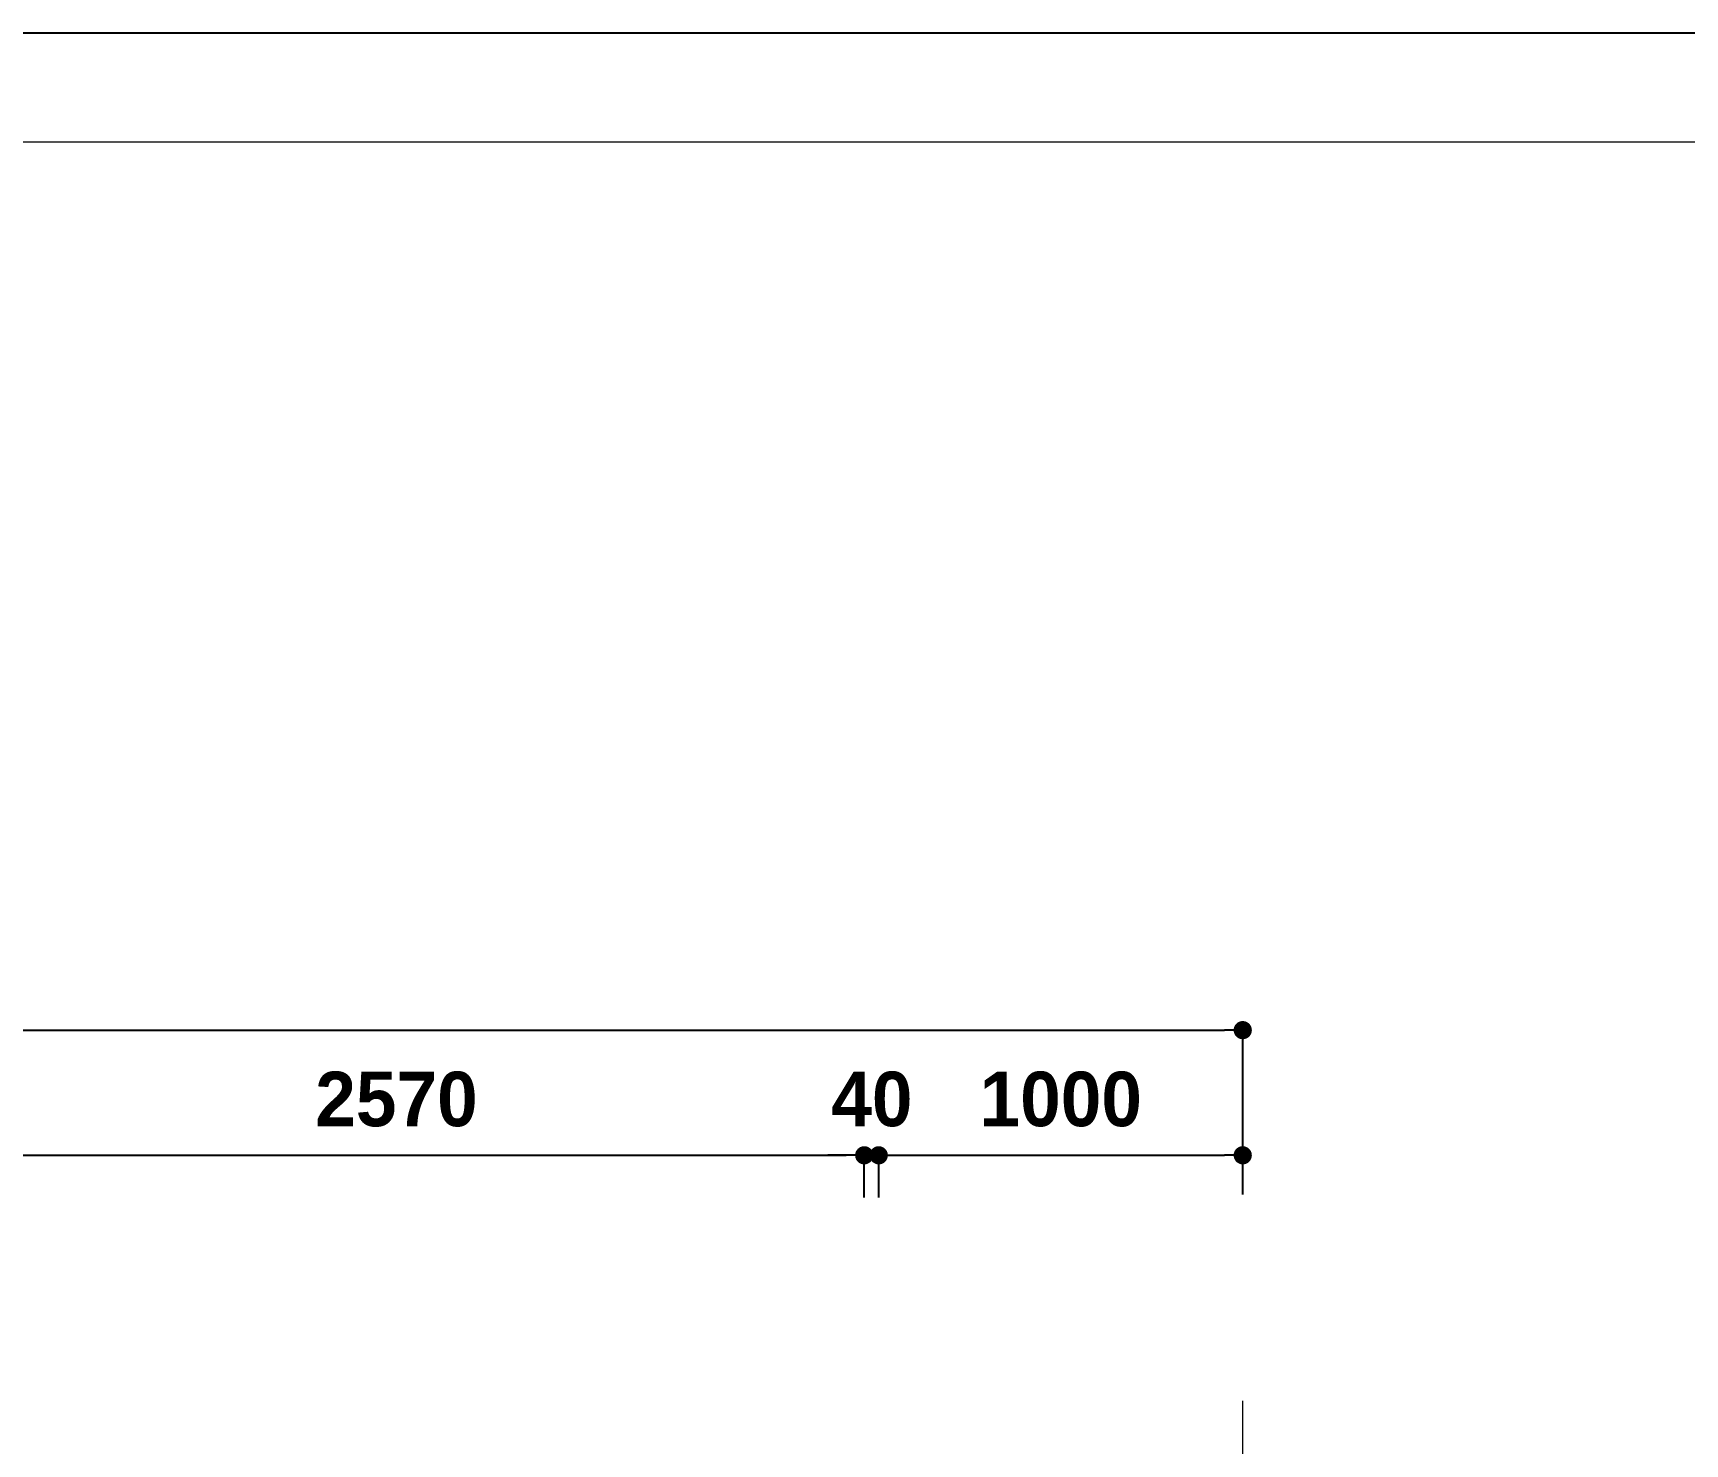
# Model space of a CAD drawing. Header units: centimetres. Extents: x -292707 to 138715, y -53922 to 66277.
# Drawn here: x 29800 to 34338, y 6726 to 10603 of the extents above; entities that cross this region are included whole.
import ezdxf

# ---------------------------------------------------------------- set-up
doc = ezdxf.new("R2010")
doc.units = ezdxf.units.CM
doc.linetypes.add('HIDDEN', pattern=[9.525, 6.35, -3.175])
doc.layers.add('A-DIM', color=157, linetype='Continuous')
doc.layers.add('A-TEXT', color=254, linetype='Continuous')
doc.layers.add('A-FILL-1', color=250, linetype='Continuous', lineweight=0, true_color=0x333333)
doc.layers.add('A-FILL-3', color=7, linetype='Continuous', lineweight=0, true_color=0x666666)
doc.styles.add('Scale 1000', font='GOTHICB.TTF', dxfattribs={"height": 150})
doc.dimstyles.new('Scale 1000', dxfattribs={"dimscale": 0, "dimtxt": 150, "dimasz": 50, "dimexe": 5, "dimexo": 3, "dimgap": 75, "dimtad": 2, "dimdec": 0, "dimtxsty": 'Scale 1000', "dimblk": 'DOT', "dimcen": 2.5, "dimclrd": 256, "dimclre": 256, "dimclrt": 254, "dimadec": 0, "dimazin": 0, "dimtfac": 1, "dimtdec": 0, "dimtmove": 0, "dimatfit": 3, "dimldrblk": 'DOTSMALL', "dimfxl": 1, "dimtfillclr": 256, "dimlwd": -1, "dimlwe": -1, "dimarcsym": 0})

# ---------------------------------------------------------------- blocks, each defined once
blk = doc.blocks.new('_Dot')
at = {"color": 0, "linetype": 'ByBlock', "lineweight": -2}
blk.add_line((-0.5, 0), (-1, 0), dxfattribs=at)
at = {"color": 0, "linetype": 'ByBlock', "const_width": 0.5}
blk.add_lwpolyline([(-0.25, 0, 1), (0.25, 0, 1)], format="xyb", close=True, dxfattribs=at)
blk = doc.blocks.new('*D55')
at = {"layer": 'A-DIM', "ltscale": 0.25, "transparency": 16777216}
for p, q in [((29513.3, 7411.2), (29513.3, 7523.9)), ((29563.3, 7518.9), (32033.4, 7518.9)), ((32083.4, 7403), (32083.4, 7523.9))]:
    blk.add_line(p, q, dxfattribs=at)
at = {"layer": 'Defpoints', "color": 0, "ltscale": 0.25, "transparency": 16777216}
for p in [(32083.4, 7518.9), (29513.3, 7408.2), (32083.4, 7400)]:
    blk.add_point(p, dxfattribs=at)
at = {"layer": 'A-DIM', "ltscale": 0.25, "transparency": 16777216, "xscale": 50, "yscale": 50, "zscale": 50, "rotation": 180}
blk.add_blockref('_Dot', (29513.3, 7518.9), dxfattribs=at)
at = {"layer": 'A-DIM', "ltscale": 0.25, "transparency": 16777216, "xscale": 50, "yscale": 50, "zscale": 50}
blk.add_blockref('_Dot', (32083.4, 7518.9), dxfattribs=at)
at = {"layer": 'A-DIM', "color": 254, "ltscale": 0.25, "transparency": 16777216, "insert": (30798.4, 7672.6), "char_height": 150, "attachment_point": 5, "style": 'Scale 1000'}
blk.add_mtext('2570', dxfattribs=at)
blk = doc.blocks.new('_DotSmall')
at = {"color": 0, "linetype": 'ByBlock', "const_width": 0.5}
blk.add_lwpolyline([(-0.0625, 0, 1), (0.0625, 0, 1)], format="xyb", close=True, dxfattribs=at)
blk = doc.blocks.new('*D56')
at = {"layer": 'A-DIM', "ltscale": 0.25, "transparency": 16777216}
for p, q in [((32123.3, 7403), (32123.3, 7523.9)), ((32173.3, 7518.9), (33073.3, 7518.9)), ((33123.3, 7423.8), (33123.3, 7523.9))]:
    blk.add_line(p, q, dxfattribs=at)
at = {"layer": 'Defpoints', "color": 0, "ltscale": 0.25, "transparency": 16777216}
for p in [(33123.3, 7518.9), (32123.3, 7400), (33123.3, 7420.8)]:
    blk.add_point(p, dxfattribs=at)
at = {"layer": 'A-DIM', "ltscale": 0.25, "transparency": 16777216, "xscale": 50, "yscale": 50, "zscale": 50, "rotation": 180}
blk.add_blockref('_Dot', (32123.3, 7518.9), dxfattribs=at)
at = {"layer": 'A-DIM', "ltscale": 0.25, "transparency": 16777216, "xscale": 50, "yscale": 50, "zscale": 50}
blk.add_blockref('_Dot', (33123.3, 7518.9), dxfattribs=at)
at = {"layer": 'A-DIM', "color": 254, "ltscale": 0.25, "transparency": 16777216, "insert": (32623.3, 7672.6), "char_height": 150, "attachment_point": 5, "style": 'Scale 1000'}
blk.add_mtext('1000', dxfattribs=at)
blk = doc.blocks.new('*D67')
at = {"layer": 'A-DIM', "ltscale": 0.25, "transparency": 16777216}
for p, q in [((32033.4, 7518.9), (31983.4, 7518.9)), ((32083.4, 7403), (32083.4, 7523.9)), ((32083.4, 7518.9), (32123.3, 7518.9)), ((32123.3, 7403), (32123.3, 7523.9)), ((32173.3, 7518.9), (32223.3, 7518.9))]:
    blk.add_line(p, q, dxfattribs=at)
at = {"layer": 'Defpoints', "color": 0, "ltscale": 0.25, "transparency": 16777216}
for p in [(32123.3, 7518.9), (32083.4, 7400), (32123.3, 7400)]:
    blk.add_point(p, dxfattribs=at)
at = {"layer": 'A-DIM', "ltscale": 0.25, "transparency": 16777216, "xscale": 50, "yscale": 50, "zscale": 50}
blk.add_blockref('_Dot', (32083.4, 7518.9), dxfattribs=at)
at = {"layer": 'A-DIM', "ltscale": 0.25, "transparency": 16777216, "xscale": 50, "yscale": 50, "zscale": 50, "rotation": 180}
blk.add_blockref('_Dot', (32123.3, 7518.9), dxfattribs=at)
at = {"layer": 'A-DIM', "color": 254, "ltscale": 0.25, "transparency": 16777216, "insert": (32104.5, 7672.6), "char_height": 150, "attachment_point": 5, "style": 'Scale 1000'}
blk.add_mtext('40', dxfattribs=at)
blk = doc.blocks.new('*D68')
at = {"layer": 'A-DIM', "ltscale": 0.25, "transparency": 16777216}
for p, q in [((15373.5, 7411.2), (15373.5, 7867.8)), ((15423.5, 7862.8), (33073.3, 7862.8)), ((33123.3, 7411.2), (33123.3, 7867.8))]:
    blk.add_line(p, q, dxfattribs=at)
at = {"layer": 'Defpoints', "color": 0, "ltscale": 0.25, "transparency": 16777216}
for p in [(33123.3, 7862.8), (15373.5, 7408.2), (33123.3, 7408.2)]:
    blk.add_point(p, dxfattribs=at)
at = {"layer": 'A-DIM', "ltscale": 0.25, "transparency": 16777216, "xscale": 50, "yscale": 50, "zscale": 50, "rotation": 180}
blk.add_blockref('_Dot', (15373.5, 7862.8), dxfattribs=at)
at = {"layer": 'A-DIM', "ltscale": 0.25, "transparency": 16777216, "xscale": 50, "yscale": 50, "zscale": 50}
blk.add_blockref('_Dot', (33123.3, 7862.8), dxfattribs=at)
at = {"layer": 'A-DIM', "color": 254, "ltscale": 0.25, "transparency": 16777216, "insert": (24248.4, 8016.6), "char_height": 150, "attachment_point": 5, "style": 'Scale 1000'}
blk.add_mtext('17750', dxfattribs=at)
blk = doc.blocks.new('jhgkjhkjhkjh')
at = {"layer": 'A-FILL-1', "ltscale": 0.25}
blk.add_lwpolyline([(-1286.611, 931.53), (-933.611, 931.53), (-933.611, 1218.53), (-1286.611, 1218.53)], close=True, dxfattribs=at)
at = {"layer": 'Defpoints'}
blk.add_lwpolyline([(-1296.611, 926.53), (-876.611, 926.53), (-876.611, 1223.53), (-1296.611, 1223.53)], close=True, dxfattribs=at)

msp = doc.modelspace()

# ---------------------------------------------------------------- linework, layer by layer
at = {"layer": 'A-FILL-3', "linetype": 'HIDDEN', "ltscale": 0.25}
msp.add_line((33127.8, -4112.6), (33123.3, 6844.6), dxfattribs=at)

# ---------------------------------------------------------------- block references
at = {"layer": 'A-TEXT', "xscale": 60, "yscale": 60, "zscale": 60}
msp.add_blockref('jhgkjhkjhkjh', (90511.9, -62809), dxfattribs=at)

# ---------------------------------------------------------------- dimensions: what is measured, and where the dimension line sits
at = {"layer": 'A-DIM', "ltscale": 0.25}
for base, p1, p2, override, picture, middle in [((33123.3, 7862.8), (15373.5, 7408.2), (33123.3, 7408.2), {"dimscale": 1}, '*D68', (24248.4, 8016.6)), ((32083.4, 7518.9), (29513.3, 7408.2), (32083.4, 7400), {"dimscale": 1, "dimtmove": 1}, '*D55', (30798.4, 7672.6)), ((33123.3, 7518.9), (32123.3, 7400), (33123.3, 7420.8), {"dimscale": 1, "dimtmove": 1}, '*D56', (32623.3, 7672.6))]:
    dim = msp.add_linear_dim(base=base, p1=p1, p2=p2, dimstyle='Scale 1000', override=override, dxfattribs=at)
    dim.commit()
    dim.dimension.update_dxf_attribs({"geometry": picture, "text_midpoint": middle})
dim = msp.add_linear_dim(base=(32123.3, 7518.9), p1=(32083.4, 7400), p2=(32123.3, 7400), dimstyle='Scale 1000', override={"dimscale": 1, "dimtmove": 1}, dxfattribs=at)
dim.commit()
dim.dimension.update_dxf_attribs({"geometry": '*D67', "text_midpoint": (32104.5, 7518.9), "dimtype": 160})

doc.saveas('drawing.dxf')
